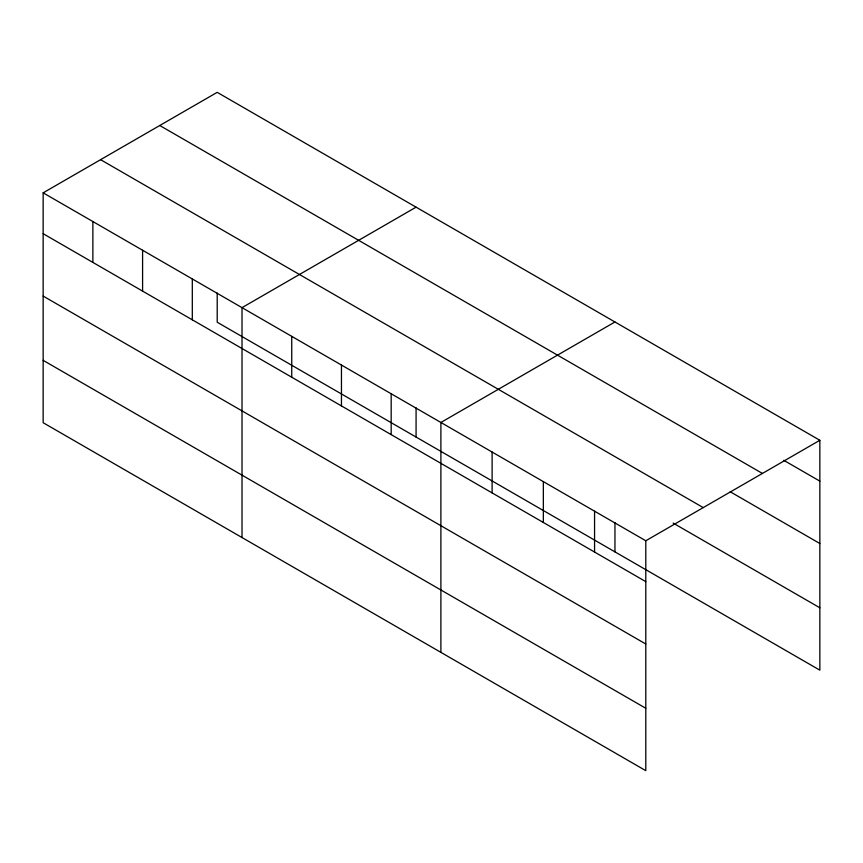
<?xml version="1.0" encoding="UTF-8"?>
<svg xmlns="http://www.w3.org/2000/svg" width="863" height="863" viewBox="0 0 863 863"><rect width="100%" height="100%" fill="white"/><g stroke="black" fill="none" stroke-linecap="round" stroke-linejoin="round"><path stroke-width="1.29" d="M43.15 192.837L645.794 540.767L645.794 770.659L43.15 422.719L43.15 192.837L217.206 92.341L819.85 440.281L819.85 670.163L217.206 322.233L217.206 293.032M416.074 207.163L242.018 307.649L242.018 537.541M614.952 321.975L440.896 422.471L440.896 652.363M645.794 540.767L819.85 440.281M783.755 460.303L819.85 481.133M159.763 125.502L762.407 473.442M730.206 491.759L819.85 543.517M100.593 159.677L703.237 507.606M673.162 523.097L819.85 607.789M43.15 233.7L645.794 581.63M43.15 296.074L645.794 644.003M43.15 360.346L645.794 708.275M614.952 522.665L614.952 551.867M594.564 511.187L594.564 552.05M543.345 481.619L543.345 522.482M492.115 452.039L492.115 492.902M416.074 407.854L416.074 437.056M391.176 393.765L391.176 434.628M341.457 365.06L341.457 405.923M291.737 336.354L291.737 377.217M192.309 278.943L192.309 319.806M142.589 250.238L142.589 291.101M92.87 221.543L92.87 262.395"/></g></svg>
